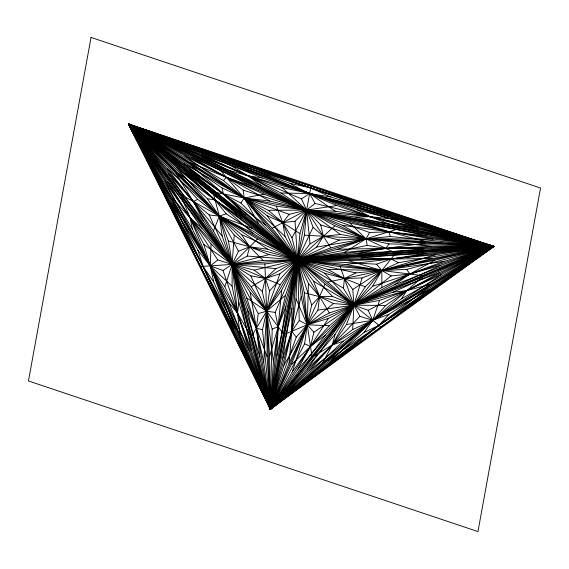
<?xml version="1.0" encoding="UTF-8"?>
<svg xmlns="http://www.w3.org/2000/svg" width="569" height="569" viewBox="0 0 569 569"><rect width="100%" height="100%" fill="white"/><g stroke="black" fill="none" stroke-linecap="round" stroke-linejoin="round"><path stroke-width="0.85" d="M343.463 353.868L378.982 325.333L429.36 289.706L493.892 246.434L315.013 203.46L306.62 210.103L299.941 233.631L297.551 259.891L291.933 308.234L291.712 331.314L283.938 365.234L270.332 409.267L199.776 266.598L128.416 123.985L493.892 246.434L381.763 327.573L270.332 409.267L177.336 218.965L128.416 123.985L371.849 206.846L493.892 246.434L343.463 353.868L270.332 409.267L224.641 314.06L128.416 123.985L250.019 166.027L310.653 187.976L391.984 214.57L493.892 246.434L417.98 299.593L378.982 325.333L329.999 362.076L270.332 409.267L173.09 202.87L128.416 123.985L391.643 216.412L493.892 246.434L327.908 360.397L270.332 409.267C226.917 312.289 179.441 217.18 128.416 123.985L229.549 160.145L310.653 187.976L371.849 206.846M417.98 299.593L270.332 409.267L272.188 329.01L266.662 311.179L262.273 291.449L265.439 278.483L276.001 268.653L297.551 259.891L330.852 247.899L366.023 238.809L390.377 236.533L493.892 246.434L388.968 314.33L372.716 320.297L352.673 329.565L332.324 344.921L307.175 369.103L270.332 409.267L213.724 282.032L203.012 266.377L177.336 218.965M427.269 288.028L270.332 409.267L251.519 350.461L237.572 313.178L224.833 286.733L210.281 265.879L197.955 250.332L128.416 123.985L222.081 187.976L244.193 197.991L276.228 206.113L297.551 259.891L308.419 283.433L307.267 324.785L304.607 343.79L270.332 409.267L236.163 329.664L210.281 265.879L192.294 228.866L128.416 123.985L289.955 183.325C352.389 219.285 424.922 229.592 493.892 246.434L427.269 288.028L372.716 320.297L343.392 341.13L270.332 409.267L181.369 196.838L128.416 123.985L229.215 161.994L309.643 193.503L356.962 209.684L493.892 246.434L314.373 355.867L270.332 409.267L240.004 334.864L210.281 265.879L165.003 181.568L128.416 123.985L396.899 226.981L493.892 246.434L430.363 284.173L372.716 320.297L309.259 370.782L270.332 409.267L229.079 302.829L210.281 265.879L171.674 197.5L128.416 123.985L222.273 160.65L309.643 193.503L418.386 227.33L493.892 246.434L401.351 298.91L372.716 320.297L322.723 362.574L270.332 409.267L249.101 350.625L237.572 313.178L232.109 286.235L232.102 264.379L234.243 235.097L219.357 216.085L177.051 167.997L128.416 123.985L236.163 329.664M165.003 181.568L190.266 218.083L211.085 243.973L210.281 265.879L213.724 282.032M388.968 314.33L378.982 325.333L364.124 332.424L270.332 409.267L282.857 358.022L291.712 331.314L296.036 298.846L297.551 259.891L295.019 221.22L306.62 210.103L336.158 205.651M429.36 289.706L372.716 320.297L359.878 316.321L270.332 409.267L276.84 356.009L278.177 326.784L285.51 295.318L297.551 259.891L304.451 235.139L306.62 210.103L301.478 198.922L128.416 123.985L249.699 334.195L270.332 409.267L422.013 277.466L493.892 246.434L250.019 166.027M352.673 329.565L353.925 305.197L352.794 289.493L344.423 278.533L327.744 269.357L297.551 259.891L228.389 240.964L219.357 216.085L207.365 198.695L128.416 123.985L262.209 177.941L309.643 193.503L398.243 219.606L493.892 246.434L441.743 274.286L406.849 290.645L379.53 300.404L353.925 305.197L317.922 310.098L307.267 324.785L296.25 337.076L270.332 409.267L223.012 270.467L210.281 265.879L170.664 203.033M229.215 161.994L493.892 246.434L398.371 262.693L381.792 270.51L365.255 286.819L335.034 334.416L270.332 409.267L263.717 362.375L266.662 311.179L269.55 290.951L265.439 278.483L254.187 270.154L232.102 264.379L217.756 259.905L128.416 123.985L201.803 154.768L248.226 175.864L281.008 193.04L306.62 210.103L340.475 234.492L366.023 238.809L389.032 243.909L493.892 246.434L368.157 310.29L353.925 305.197L332.396 296.357L319.579 296.627L311.663 305.062L307.267 324.785L292.288 371.948L270.332 409.267L238.781 302.167L228.389 240.964M329.999 362.076L372.716 320.297L385.796 305.439L406.849 290.645L439.652 272.608L493.892 246.434L395.206 253.802L270.332 409.267L273.412 361.706L278.177 326.784L285.915 306.222L297.551 259.891L313.071 227.266L306.62 210.103L282.011 187.507L248.226 175.864L201.469 156.61L128.416 123.985L167.428 181.404L190.266 218.083L203.809 244.471L210.281 265.879L233.738 329.828M289.955 183.325L310.653 187.976L330.568 196.931L493.892 246.434L435.74 254.67L381.792 270.51L372.524 286.321L353.925 305.197L311.947 356.03L270.332 409.267L283.298 333.711L128.416 123.985L213.219 192.834L270.332 409.267L289.123 363.058L297.551 259.891L291.997 237.814L282.786 222.664L268.284 210.302L244.193 197.991L183.488 163.303L128.416 123.985L201.988 228.205L251.164 286.748L266.662 311.179L273.412 361.706M276.228 206.113L355.618 217.066L493.892 246.434L444.097 261.377L409.872 274.045L381.884 287.501L353.925 305.197L329.444 325.696L310.51 346.414L297.473 369.772L270.332 409.267L269.571 356.507L266.662 311.179L250.154 292.281L232.102 264.379L181.71 194.996L128.416 123.985L220.928 168.026L493.892 246.434L440.996 265.232L409.872 274.045L391.173 275.937L353.925 305.197L325.34 335.084L270.332 409.267L281.669 290.119L297.551 259.891L310.041 243.859L323.398 236.27L340.475 234.492M359.878 316.321L353.925 305.197L343.434 288.312L344.423 278.533L355.824 272.892L381.792 270.51L406.728 269.407L493.892 246.434L214.136 192.166L128.416 123.985L203.332 220.829L232.102 264.379L258.241 313.576L256.363 328.277L259.877 357.176L270.332 409.267L328.363 318.484L394.338 284.82L493.892 246.434L398.99 228.66L306.62 210.103L269.962 201.085L244.193 197.991L190.43 164.654L128.416 123.985L168.773 174.029L193.289 201.483L213.432 231.064L232.102 264.379L246.726 297.978L256.363 328.277L263.717 362.375M238.781 302.167L237.572 313.178L229.079 302.829M317.922 310.098L319.579 296.627L313.604 281.257L297.551 259.891L272.195 228.247L244.193 197.991L223.425 180.601L128.416 123.985L222.123 235.929L247.131 308.875L270.332 409.267L291.214 364.736L307.267 324.785L304.315 292.815L297.551 259.891L285.062 236.469L244.193 197.991L184.833 155.927L128.416 123.985L167.357 168.659L193.289 201.483L203.332 220.829M282.857 358.022L297.551 259.891L334.885 225.772L366.023 238.809L431.658 246.448L493.892 246.434L392.994 292.203L329.373 312.95L307.267 324.785L283.938 365.234M197.663 199.363L128.416 123.985L191.774 157.272L226.412 177.357L243.226 190.167L306.62 210.103L363.975 223.773L493.892 246.434L432.646 258.525L381.792 270.51L362.083 277.928L344.423 278.533L324.643 273.212L297.551 259.891L241.512 234.599L219.357 216.085L197.663 199.363L193.289 201.483L209.186 214.961L232.102 264.379L251.79 335.874L270.332 409.267L285.915 306.222M250.154 292.281L270.332 409.267L284.806 334.216L297.551 259.891L267.274 215.836L244.193 197.991L190.764 162.805L128.416 123.985L176.041 173.531L219.357 216.085L267.579 249.201L297.551 259.891L365.255 286.819M222.273 160.65L306.62 210.103L320.674 224.919L323.398 236.27L316.641 247.053L297.551 259.891L279.841 273.853L266.662 311.179L262.494 329.679L270.332 409.267L310.987 186.127M283.298 333.711L297.551 259.891L218.51 168.189L128.416 123.985L263.141 260.431L432.646 258.525M203.809 244.471L232.102 264.379L250.758 275.851L266.662 311.179L267.146 356.678L270.332 409.267L291.933 308.234M276.84 356.009L297.551 259.891L339.465 240.026L366.023 238.809L433.002 239.072L493.892 246.434L284.806 334.216M184.833 155.927L226.412 177.357L264.037 194.207L306.62 210.103L349.764 222.927L388.847 231.782L426.401 235.886L493.892 246.434L434.737 260.204L353.925 305.197L313.889 332.225L310.51 346.414L292.288 371.948M335.034 334.416L332.324 344.921L309.259 370.782M223.012 270.467L232.102 264.379L247.181 256.064L249.67 246.79L241.512 234.599M291.214 364.736L353.925 305.197L422.347 275.616L493.892 246.434L425.057 243.262L264.891 263.952L270.332 409.267L301.221 296.669L297.551 259.891L265.595 225.054L244.193 197.991L243.226 190.167M269.571 356.507L297.551 259.891L398.99 228.66M362.083 277.928L353.925 305.197L346.414 324.529L332.324 344.921L343.392 341.13M224.833 286.733L232.102 264.379L238.489 251.199L249.67 246.79L267.579 249.201M379.53 300.404L372.716 320.297L364.124 332.424M213.432 231.064L219.357 216.085L226.156 213.802L297.551 259.891L343.434 288.312M272.188 329.01L278.177 326.784L275.211 312.417L297.551 259.891L337.787 249.243L366.023 238.809L425.392 241.42L493.892 246.434L372.524 286.321M270.332 409.267L325.055 284.109L190.43 164.654M289.123 363.058L307.267 324.785L333.477 303.562L353.925 305.197L385.796 305.439M334.885 225.772L260.865 185.316L128.416 123.985L178.467 173.36L327.815 282.103L493.892 246.434L424.047 248.795L385.825 248.376L367.211 245.403L297.551 259.891L280.254 284.756L266.662 311.179L258.241 313.576M291.997 237.814L306.62 210.103L335.148 211.184L370.056 216.682L418.386 227.33M322.723 362.574L353.925 305.197L440.996 265.232M433.002 239.072L388.847 231.782L369.566 232.493L366.023 238.809L344.387 252.437L297.551 259.891L254.187 270.154M251.79 335.874L297.551 259.891L358.598 253.283L493.892 246.434L342.154 225.267L251.171 185.985L128.416 123.985L253.639 233.767L297.551 259.891L332.396 296.357M329.373 312.95L297.551 259.891L240.879 203.076L244.193 197.991L264.037 194.207M401.351 298.91L406.849 290.645L392.994 292.203M183.488 163.303L223.389 193.958L258.66 223.709L297.551 259.891L299.273 320.475L291.712 331.314L296.25 337.076M281.669 290.119L266.662 311.179L246.726 297.978M389.032 243.909L385.825 248.376L358.598 253.283M307.175 369.103L353.925 305.197L422.013 277.466M398.243 219.606L306.62 210.103L289.095 214.342L282.786 222.664L285.062 236.469M314.373 355.867L353.925 305.197L439.652 272.608M297.473 369.772L353.925 305.197L430.363 284.173M269.55 290.951L297.551 259.891L424.047 248.795M223.425 180.601L226.412 177.357L251.171 185.985M355.824 272.892L297.551 259.891L257.473 238.966L232.102 264.379L240.004 334.864M327.908 360.397L372.716 320.297L441.743 274.286M285.51 295.318L266.662 311.179L275.211 312.417M217.756 259.905L210.281 265.879L249.101 350.625M325.34 335.084L310.51 346.414L304.607 343.79M394.338 284.82L409.872 274.045L406.728 269.407M301.478 198.922L309.643 193.503L330.568 196.931M352.794 289.493L381.792 270.51L434.737 260.204M251.164 286.748L297.551 259.891L394.623 252.629L493.892 246.434L304.451 235.139M272.195 228.247L306.62 210.103L418.044 229.172M247.181 256.064L297.551 259.891L376.557 264.187L391.081 258.945L426.38 253.489L493.892 246.434L337.787 249.243M279.841 273.853L265.439 278.483L250.758 275.851M328.363 318.484L307.267 324.785L299.273 320.475M444.097 261.377L381.792 270.51L340.198 266.683L297.551 259.891L268.995 254.571L232.102 264.379L211.085 243.973M316.641 247.053L366.023 238.809L425.057 243.262M346.414 324.529L372.716 320.297L368.157 310.29M263.141 260.431L232.102 264.379L171.674 197.5M181.71 194.996L297.551 259.891L345.383 264.507L493.892 246.434L200.587 266.541M295.019 221.22L282.786 222.664L267.274 215.836M344.387 252.437L385.825 248.376L431.658 246.448M435.74 254.67L391.081 258.945L348.477 260.652L297.551 259.891L252.216 228.404L215.11 199.989L177.051 167.997M394.623 252.629L128.416 123.985L242.117 218.169L297.551 259.891L360.931 257.977L493.892 246.434M395.206 253.802L297.551 259.891L185.736 172.862L128.416 123.985L269.962 201.085M426.38 253.489L297.551 259.891L213.219 192.834M355.618 217.066L370.056 216.682L356.962 209.684M264.891 263.952L232.102 264.379L167.428 181.404M268.284 210.302L306.62 210.103L396.899 226.981M281.008 193.04L309.643 193.503L391.984 214.57M327.744 269.357L381.792 270.51L391.173 275.937M360.931 257.977L391.081 258.945L398.371 262.693M329.444 325.696L307.267 324.785L296.036 298.846M276.001 268.653L232.102 264.379L181.369 196.838M209.186 214.961L219.357 216.085L252.216 228.404M422.347 275.616L297.551 259.891L214.136 192.166M262.209 177.941L248.226 175.864L260.865 185.316M345.383 264.507L381.792 270.51L381.884 287.501M207.365 198.695L215.11 199.989L242.117 218.169M426.401 235.886L306.62 210.103L190.764 162.805M282.011 187.507L309.643 193.503L391.643 216.412M262.494 329.679L256.363 328.277L247.131 308.875M339.465 240.026L323.398 236.27L313.071 227.266M304.315 292.815L353.925 305.197L340.198 266.683M425.392 241.42L306.62 210.103L191.774 157.272M348.477 260.652L381.792 270.51L376.557 264.187M320.674 224.919L366.023 238.809L367.211 245.403M363.975 223.773L388.847 231.782L390.377 236.533M369.566 232.493L306.62 210.103L218.51 168.189M201.803 154.768L309.643 193.503L335.148 211.184M289.095 214.342L244.193 197.991L258.66 223.709M268.995 254.571L249.67 246.79L234.243 235.097M229.549 160.145L309.643 193.503L315.013 203.46M280.254 284.756L232.102 264.379L168.773 174.029M220.928 168.026L306.62 210.103L330.852 247.899M333.477 303.562L319.579 296.627L308.419 283.433M201.469 156.61L306.62 210.103L310.041 243.859M253.639 233.767L219.357 216.085L167.357 168.659M240.879 203.076L223.389 193.958L189.42 170.181L128.416 123.985L299.941 233.631M342.154 225.267L366.023 238.809L349.764 222.927M313.604 281.257L353.925 305.197L324.643 273.212M257.473 238.966L219.357 216.085L178.467 173.36M325.055 284.109L353.925 305.197L327.815 282.103M381.066 327.011L128.416 123.985L265.595 225.054M128.416 123.985L245.794 215.487L297.551 259.891L311.663 305.062M189.42 170.181L297.551 259.891L311.947 356.03M201.988 228.205L190.266 218.083L192.294 228.866M262.273 291.449L232.102 264.379L176.041 173.531M185.736 172.862L215.11 199.989L226.156 213.802M232.109 286.235L210.281 265.879L173.09 202.87M245.794 215.487L223.389 193.958L222.081 187.976M313.889 332.225L307.267 324.785L301.221 296.669M238.489 251.199L219.357 216.085L222.123 235.929M224.641 314.06L203.012 266.377L197.955 250.332M267.146 356.678L232.102 264.379L251.519 350.461M259.877 357.176L232.102 264.379L249.699 334.195M91.047 37.433L28.45 380.967L477.953 531.567L540.55 188.033L91.047 37.433"/></g></svg>
